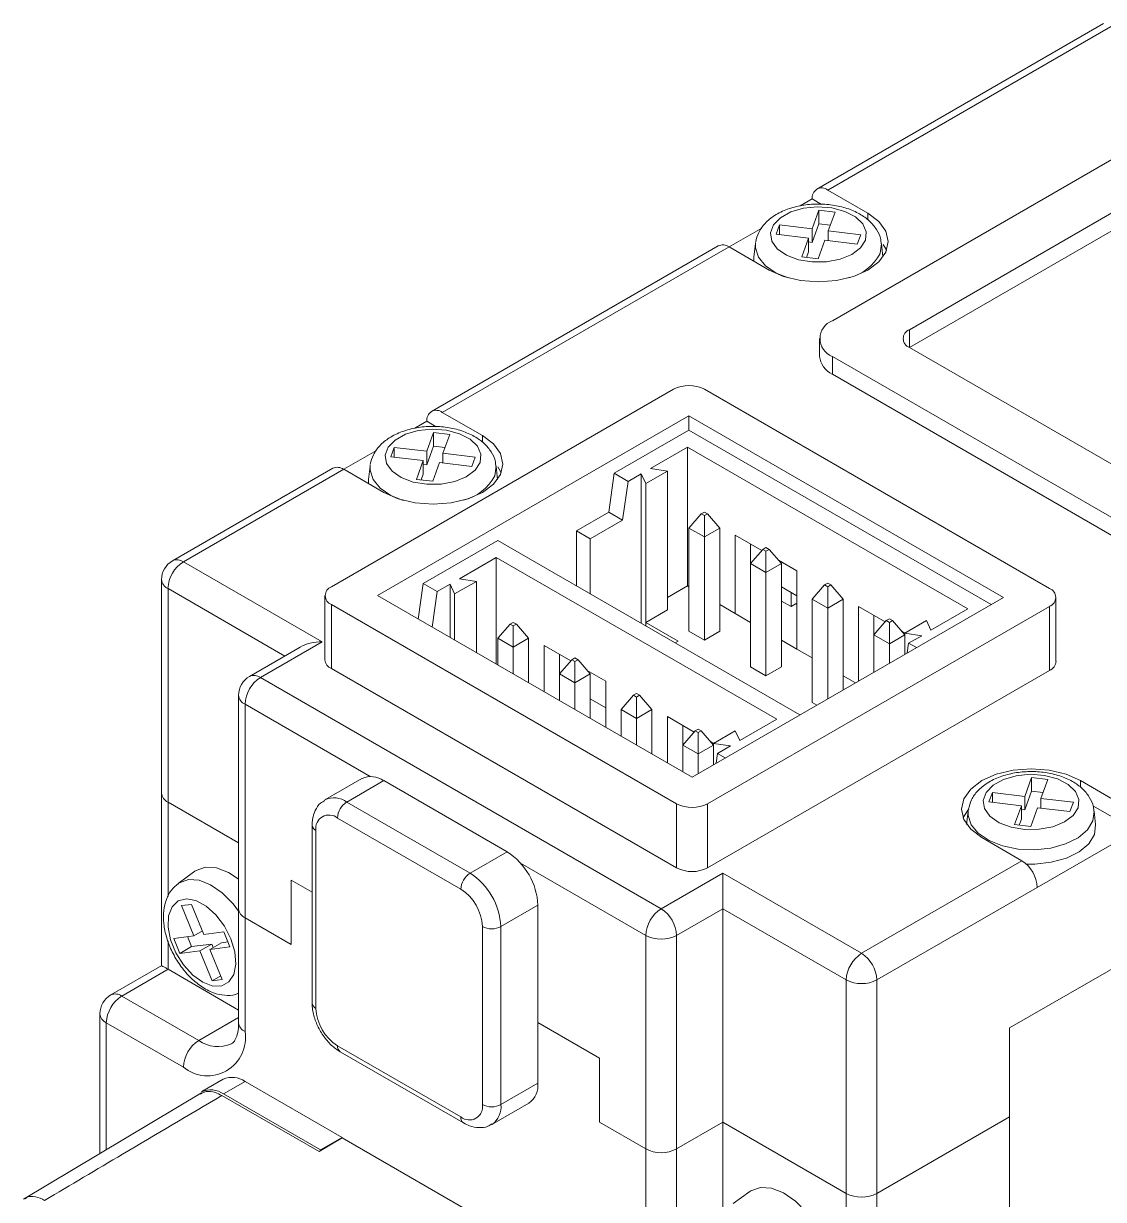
# Model space of a CAD drawing. Header units: millimetres. Extents: x 5 to 415, y 5 to 292.
# Drawn here: x 361.22 to 373.61, y 245.43 to 258.92 of the extents above; entities that cross this region are included whole.
import ezdxf

# ---------------------------------------------------------------- set-up
doc = ezdxf.new("R2010")
doc.units = ezdxf.units.MM

msp = doc.modelspace()

# ---------------------------------------------------------------- linework, layer by layer
at = {"color": 7, "linetype": 'Continuous', "lineweight": 18}
for p, q in [((373.61, 258.921), (370.322, 257.022)), ((373.735, 258.908), (370.447, 257.01)), ((376.156, 258.776), (370.5, 255.51)), ((376.333, 258.265), (371.384, 255.408)), ((376.333, 258.061), (371.384, 255.204)), ((370.27, 256.908), (370.132, 256.828)), ((370.377, 256.846), (370.27, 256.908)), ((370.906, 256.745), (370.447, 257.01)), ((370.345, 256.779), (370.267, 256.565)), ((370.531, 256.757), (370.345, 256.779)), ((370.345, 256.624), (370.345, 256.779)), ((370.453, 256.542), (370.531, 256.757)), ((370.345, 256.624), (370.267, 256.41)), ((370.477, 256.608), (370.345, 256.624)), ((369.691, 256.574), (369.315, 256.357)), ((369.895, 256.61), (369.856, 256.502)), ((369.856, 256.502), (370.228, 256.457)), ((370.267, 256.565), (369.895, 256.61)), ((369.895, 256.498), (369.895, 256.61)), ((370.267, 256.41), (370.267, 256.565)), ((370.825, 256.497), (370.453, 256.542)), ((370.453, 256.43), (370.453, 256.542)), ((370.786, 256.39), (370.825, 256.497)), ((369.19, 256.369), (365.902, 254.471)), ((369.315, 256.357), (366.027, 254.459)), ((369.315, 256.357), (369.775, 256.092)), ((369.617, 256.395), (369.601, 256.24)), ((369.617, 256.395), (369.619, 256.409)), ((370.228, 256.457), (370.15, 256.243)), ((370.228, 256.302), (370.228, 256.457)), ((370.267, 256.41), (370.228, 256.414)), ((370.336, 256.22), (370.414, 256.435)), ((370.414, 256.435), (370.786, 256.39)), ((371.08, 256.242), (371.064, 256.395)), ((369.601, 256.24), (369.6, 256.192)), ((370.15, 256.243), (370.336, 256.22)), ((370.228, 256.302), (370.204, 256.236)), ((370.353, 255.306), (370.353, 255.102)), ((371.384, 255.204), (374.742, 253.265)), ((370.5, 255.102), (374.565, 252.755)), ((370.5, 255.102), (370.5, 254.898)), ((370.5, 254.898), (374.565, 252.55)), ((368.679, 254.724), (364.754, 252.459)), ((372.992, 252.438), (369.032, 254.724)), ((366.487, 254.193), (366.027, 254.459)), ((365.285, 252.357), (368.856, 254.418)), ((365.85, 254.357), (365.712, 254.277)), ((365.957, 254.295), (365.85, 254.357)), ((368.856, 254.418), (372.462, 252.336)), ((368.856, 254.255), (368.856, 254.418)), ((365.926, 254.228), (365.848, 254.013)), ((366.112, 254.206), (365.926, 254.228)), ((365.926, 254.073), (365.926, 254.228)), ((366.034, 253.991), (366.112, 254.206)), ((367.999, 253.76), (368.856, 254.255)), ((368.856, 254.255), (372.32, 252.255)), ((365.476, 254.058), (365.437, 253.951)), ((365.848, 254.013), (365.476, 254.058)), ((365.476, 253.946), (365.476, 254.058)), ((365.926, 254.073), (365.848, 253.858)), ((366.058, 254.057), (365.926, 254.073)), ((368.414, 253.816), (368.838, 254.061)), ((368.838, 254.061), (372.055, 252.204)), ((368.838, 254.061), (368.838, 252.469)), ((365.271, 254.022), (364.896, 253.806)), ((365.437, 253.951), (365.809, 253.906)), ((365.848, 253.858), (365.848, 254.013)), ((366.405, 253.946), (366.034, 253.991)), ((366.034, 253.879), (366.034, 253.991)), ((366.367, 253.839), (366.405, 253.946)), ((372.533, 247.397), (383.846, 253.928)), ((364.771, 253.818), (362.932, 252.757)), ((364.896, 253.806), (363.057, 252.744)), ((364.896, 253.806), (365.355, 253.54)), ((365.198, 253.844), (365.181, 253.689)), ((365.198, 253.844), (365.2, 253.858)), ((365.809, 253.906), (365.731, 253.691)), ((365.809, 253.751), (365.809, 253.906)), ((365.848, 253.858), (365.809, 253.863)), ((365.917, 253.669), (365.995, 253.884)), ((365.995, 253.884), (366.367, 253.839)), ((366.661, 253.691), (366.644, 253.844)), ((368.609, 253.786), (368.36, 253.642)), ((368.414, 253.816), (368.609, 253.786)), ((368.609, 252.194), (368.609, 253.786)), ((365.181, 253.689), (365.181, 253.641)), ((365.731, 253.691), (365.917, 253.669)), ((365.809, 253.751), (365.785, 253.685)), ((367.999, 253.76), (367.936, 253.316)), ((368.158, 253.668), (367.999, 253.76)), ((368.158, 253.668), (368.095, 253.224)), ((368.158, 253.668), (368.308, 253.755)), ((368.36, 253.642), (368.308, 253.755)), ((368.308, 252.04), (368.308, 253.755)), ((368.36, 252.05), (368.36, 253.642)), ((367.565, 253.102), (367.936, 253.316)), ((367.936, 253.316), (368.095, 253.224)), ((368.856, 253.132), (368.997, 253.295)), ((369.032, 253.316), (368.997, 253.295)), ((368.997, 253.295), (369.032, 253.275)), ((369.068, 253.295), (369.032, 253.316)), ((369.032, 253.275), (369.068, 253.295)), ((369.032, 253.03), (369.032, 253.275)), ((369.068, 253.295), (369.209, 253.132)), ((367.724, 253.01), (368.095, 253.224)), ((369.032, 253.03), (368.856, 253.132)), ((368.856, 253.132), (368.856, 251.948)), ((369.209, 253.132), (369.032, 253.03)), ((369.209, 253.132), (369.209, 251.948)), ((365.807, 252.495), (366.664, 252.989)), ((366.664, 252.989), (370.128, 250.989)), ((367.565, 253.102), (367.565, 252.469)), ((367.565, 253.102), (367.724, 253.01)), ((367.724, 253.01), (367.724, 252.377)), ((369.032, 253.03), (369.032, 251.846)), ((369.692, 252.874), (369.386, 253.05)), ((369.386, 253.05), (369.386, 252.152)), ((369.563, 252.948), (369.563, 252.724)), ((369.704, 252.887), (369.563, 252.724)), ((369.739, 252.908), (369.704, 252.887)), ((369.704, 252.887), (369.739, 252.867)), ((369.775, 252.887), (369.739, 252.908)), ((369.739, 252.867), (369.775, 252.887)), ((369.739, 252.622), (369.739, 252.867)), ((369.916, 252.724), (369.775, 252.887)), ((363.057, 252.744), (364.648, 251.826)), ((366.222, 252.551), (366.646, 252.795)), ((366.646, 252.795), (369.863, 250.938)), ((366.646, 252.795), (366.646, 251.571)), ((369.739, 252.622), (369.563, 252.724)), ((369.563, 252.724), (369.563, 251.54)), ((369.916, 252.724), (369.739, 252.622)), ((370.093, 252.642), (369.881, 252.765)), ((369.916, 252.724), (369.916, 251.54)), ((369.739, 252.622), (369.739, 251.438)), ((370.093, 251.744), (370.093, 252.642)), ((362.807, 252.54), (362.807, 250.091)), ((362.881, 252.438), (362.881, 249.989)), ((365.807, 252.495), (365.75, 252.088)), ((365.966, 252.403), (365.807, 252.495)), ((365.966, 252.403), (366.116, 252.489)), ((366.168, 252.377), (366.116, 252.489)), ((366.116, 251.877), (366.116, 252.489)), ((366.417, 252.52), (366.168, 252.377)), ((366.222, 252.551), (366.417, 252.52)), ((366.417, 251.703), (366.417, 252.52)), ((368.609, 252.336), (368.838, 252.469)), ((368.838, 252.469), (368.856, 252.458)), ((369.916, 252.458), (370.093, 252.356)), ((370.027, 252.394), (369.916, 252.458)), ((370.27, 252.316), (370.411, 252.479)), ((370.447, 252.499), (370.411, 252.479)), ((370.411, 252.479), (370.447, 252.459)), ((370.482, 252.479), (370.447, 252.499)), ((370.447, 252.459), (370.482, 252.479)), ((370.447, 252.459), (370.447, 252.214)), ((370.482, 252.479), (370.623, 252.316)), ((364.681, 252.357), (364.681, 251.622)), ((365.285, 252.357), (368.891, 250.275)), ((365.966, 252.403), (365.909, 251.996)), ((366.168, 251.847), (366.168, 252.377)), ((368.891, 250.275), (372.462, 252.336)), ((370.027, 252.231), (369.916, 252.295)), ((370.027, 252.394), (370.027, 252.231)), ((370.027, 252.394), (370.028, 252.394)), ((370.447, 252.214), (370.27, 252.316)), ((370.27, 252.316), (370.27, 251.132)), ((370.623, 252.316), (370.447, 252.214)), ((370.623, 252.316), (370.623, 251.275)), ((373.065, 251.601), (373.065, 252.336)), ((364.754, 252.255), (368.714, 249.969)), ((364.754, 252.255), (364.754, 251.52)), ((368.609, 252.194), (368.36, 252.05)), ((369.068, 249.969), (372.992, 252.234)), ((369.209, 252.254), (369.386, 252.152)), ((370.027, 252.231), (370.093, 252.269)), ((370.447, 252.214), (370.447, 251.173)), ((371.107, 252.057), (370.8, 252.234)), ((370.8, 252.234), (370.8, 251.377)), ((372.055, 252.204), (371.631, 251.959)), ((372.992, 251.499), (372.992, 252.234)), ((366.664, 251.867), (366.805, 252.03)), ((366.84, 252.05), (366.805, 252.03)), ((366.805, 252.03), (366.84, 252.01)), ((366.876, 252.03), (366.84, 252.05)), ((366.84, 252.01), (366.876, 252.03)), ((366.876, 252.03), (367.017, 251.867)), ((368.36, 252.05), (368.731, 251.835)), ((368.36, 252.01), (368.36, 252.05)), ((369.386, 252.152), (369.563, 252.05)), ((370.977, 252.132), (370.977, 251.908)), ((370.977, 251.908), (371.118, 252.071)), ((371.154, 252.091), (371.118, 252.071)), ((371.118, 252.071), (371.154, 252.05)), ((371.189, 252.071), (371.154, 252.091)), ((371.154, 252.05), (371.189, 252.071)), ((371.154, 251.805), (371.154, 252.05)), ((371.189, 252.071), (371.33, 251.908)), ((371.579, 252.071), (371.33, 251.928)), ((371.631, 251.959), (371.579, 252.071)), ((366.84, 251.765), (366.84, 252.01)), ((368.856, 251.948), (369.032, 251.846)), ((369.032, 251.846), (369.209, 251.948)), ((371.154, 251.805), (370.977, 251.908)), ((370.977, 251.908), (370.977, 251.479)), ((371.33, 251.907), (371.154, 251.805)), ((371.33, 251.928), (371.295, 251.948)), ((371.33, 251.928), (371.525, 251.897)), ((371.33, 251.683), (371.33, 251.928)), ((371.525, 251.897), (371.375, 251.811)), ((364.398, 251.766), (363.816, 251.43)), ((364.648, 251.826), (363.941, 251.418)), ((366.84, 251.765), (366.664, 251.867)), ((366.664, 251.867), (366.664, 251.561)), ((367.017, 251.867), (366.84, 251.765)), ((366.84, 251.765), (366.84, 251.459)), ((367.017, 251.867), (367.017, 251.357)), ((367.5, 251.608), (367.194, 251.785)), ((367.194, 251.785), (367.194, 251.254)), ((368.731, 251.835), (368.697, 251.816)), ((369.916, 251.846), (370.093, 251.744)), ((371.154, 251.805), (371.154, 251.581)), ((371.36, 251.7), (371.375, 251.811)), ((371.464, 251.76), (371.375, 251.811)), ((367.371, 251.683), (367.371, 251.459)), ((367.512, 251.622), (367.371, 251.459)), ((367.547, 251.642), (367.512, 251.622)), ((367.512, 251.622), (367.547, 251.601)), ((367.583, 251.622), (367.547, 251.642)), ((367.547, 251.601), (367.583, 251.622)), ((367.724, 251.459), (367.583, 251.622)), ((370.093, 251.744), (370.27, 251.642)), ((364.754, 251.52), (368.714, 249.234)), ((367.547, 251.356), (367.547, 251.601)), ((367.901, 251.377), (367.689, 251.499)), ((369.068, 249.234), (372.992, 251.499)), ((369.563, 251.54), (369.739, 251.438)), ((369.739, 251.438), (369.916, 251.54)), ((363.941, 251.418), (368.537, 248.764)), ((367.547, 251.356), (367.371, 251.459)), ((367.371, 251.459), (367.371, 251.152)), ((367.724, 251.459), (367.547, 251.356)), ((367.547, 251.356), (367.547, 251.05)), ((367.724, 251.459), (367.724, 250.948)), ((367.901, 250.846), (367.901, 251.377)), ((370.623, 251.438), (370.765, 251.356)), ((368.255, 251.234), (368.219, 251.214)), ((368.29, 251.214), (368.255, 251.234)), ((363.691, 251.214), (363.691, 248.764)), ((363.764, 251.111), (363.764, 248.662)), ((367.724, 251.172), (367.901, 251.07)), ((368.078, 251.05), (368.219, 251.214)), ((368.219, 251.214), (368.255, 251.193)), ((368.255, 251.193), (368.29, 251.214)), ((368.255, 251.193), (368.255, 250.948)), ((368.29, 251.214), (368.431, 251.05)), ((370.27, 251.132), (370.323, 251.101)), ((368.255, 250.948), (368.078, 251.05)), ((368.078, 251.05), (368.078, 250.744)), ((368.431, 251.05), (368.255, 250.948)), ((368.255, 250.948), (368.255, 250.642)), ((368.431, 251.05), (368.431, 250.54)), ((368.914, 250.792), (368.608, 250.969)), ((368.608, 250.969), (368.608, 250.438)), ((368.785, 250.867), (368.785, 250.642)), ((368.962, 250.826), (368.926, 250.805)), ((368.997, 250.805), (368.962, 250.826)), ((369.863, 250.938), (369.439, 250.693)), ((368.785, 250.642), (368.926, 250.805)), ((368.926, 250.805), (368.962, 250.785)), ((368.962, 250.785), (368.997, 250.805)), ((368.962, 250.54), (368.962, 250.785)), ((368.997, 250.805), (369.138, 250.643)), ((369.138, 250.663), (369.103, 250.683)), ((369.387, 250.806), (369.138, 250.662)), ((369.439, 250.693), (369.387, 250.806)), ((368.962, 250.54), (368.785, 250.642)), ((368.785, 250.642), (368.785, 250.336)), ((369.138, 250.642), (368.962, 250.54)), ((368.962, 250.54), (368.962, 250.316)), ((369.138, 250.662), (369.333, 250.632)), ((369.138, 250.417), (369.138, 250.662)), ((369.168, 250.434), (369.183, 250.545)), ((369.333, 250.632), (369.183, 250.545)), ((369.271, 250.494), (369.183, 250.545)), ((365.105, 250.259), (364.681, 250.014)), ((364.931, 249.989), (365.355, 250.234)), ((365.355, 250.234), (366.77, 249.417)), ((372.785, 250.269), (372.707, 250.054)), ((372.97, 250.246), (372.785, 250.269)), ((372.785, 250.113), (372.785, 250.269)), ((372.893, 250.031), (372.97, 250.246)), ((373.805, 249.969), (373.346, 250.234)), ((362.807, 250.091), (362.807, 248.11)), ((372.335, 250.099), (372.296, 249.992)), ((372.707, 250.054), (372.335, 250.099)), ((372.335, 249.987), (372.335, 250.099)), ((372.785, 250.113), (372.707, 249.899)), ((372.707, 249.899), (372.707, 250.054)), ((372.917, 250.097), (372.785, 250.113)), ((373.264, 249.986), (372.893, 250.031)), ((372.893, 249.919), (372.893, 250.031)), ((363.691, 249.521), (362.881, 249.989)), ((364.931, 249.989), (366.345, 249.173)), ((368.714, 249.234), (368.714, 249.969)), ((369.068, 249.969), (369.068, 249.234)), ((372.057, 249.884), (372.04, 249.731)), ((372.057, 249.884), (372.059, 249.898)), ((372.296, 249.992), (372.668, 249.947)), ((372.668, 249.947), (372.59, 249.732)), ((372.668, 249.791), (372.668, 249.947)), ((372.707, 249.899), (372.668, 249.903)), ((372.776, 249.709), (372.854, 249.924)), ((372.854, 249.924), (373.225, 249.879)), ((373.225, 249.879), (373.264, 249.986)), ((373.982, 249.662), (373.489, 249.947)), ((373.52, 249.73), (373.503, 249.884)), ((366.239, 248.989), (364.825, 249.805)), ((372.59, 249.732), (372.776, 249.709)), ((372.668, 249.791), (372.644, 249.725)), ((364.534, 249.724), (364.534, 247.682)), ((364.578, 249.662), (364.578, 247.621)), ((372.851, 249.009), (373.982, 249.662)), ((372.214, 249.581), (372.674, 249.315)), ((366.345, 249.173), (366.77, 249.417)), ((363.19, 249.195), (362.998, 249.055)), ((370.835, 248.254), (372.674, 249.315)), ((364.295, 249.091), (364.534, 248.953)), ((364.295, 248.356), (364.295, 249.091)), ((368.537, 248.764), (369.245, 249.173)), ((369.245, 249.173), (370.835, 248.254)), ((369.245, 248.764), (369.245, 249.173)), ((372.851, 249.009), (371.012, 247.948)), ((363.151, 248.815), (363.037, 248.801)), ((363.037, 248.801), (363.177, 248.455)), ((363.292, 248.47), (363.151, 248.815)), ((366.699, 248.56), (367.123, 248.805)), ((367.123, 246.764), (367.123, 248.805)), ((363.691, 248.764), (363.691, 247.457)), ((364.295, 248.356), (363.764, 248.662)), ((363.764, 248.662), (363.764, 247.355)), ((369.245, 248.764), (368.714, 248.458)), ((370.659, 247.948), (369.245, 248.764)), ((369.245, 246.315), (369.245, 248.764)), ((366.487, 246.519), (366.487, 248.56)), ((366.699, 248.56), (366.699, 246.519)), ((363.177, 248.455), (362.948, 248.425)), ((362.948, 248.425), (363.018, 248.252)), ((363.105, 248.446), (363.152, 248.33)), ((363.275, 248.511), (363.177, 248.455)), ((363.521, 248.5), (363.292, 248.47)), ((363.496, 248.375), (363.568, 248.384)), ((363.591, 248.327), (363.521, 248.5)), ((368.361, 246.009), (368.361, 248.458)), ((368.714, 248.458), (368.714, 246.009)), ((372.533, 247.397), (374.3, 248.417)), ((363.018, 248.252), (363.152, 248.33)), ((363.018, 248.252), (363.247, 248.282)), ((363.152, 248.33), (363.382, 248.36)), ((363.247, 248.282), (363.382, 248.36)), ((363.247, 248.282), (363.388, 247.936)), ((363.362, 248.297), (363.496, 248.375)), ((363.362, 248.297), (363.591, 248.327)), ((363.502, 247.951), (363.362, 248.297)), ((363.382, 248.36), (363.398, 248.318)), ((362.809, 248.113), (362.225, 247.776)), ((362.881, 248.07), (362.35, 247.763)), ((362.881, 248.07), (363.691, 247.602)), ((363.485, 247.993), (363.388, 247.936)), ((363.388, 247.936), (363.502, 247.951)), ((370.659, 245.498), (370.659, 247.948)), ((371.012, 247.948), (371.012, 245.498)), ((362.35, 247.763), (363.234, 247.253)), ((362.1, 247.559), (362.1, 245.955)), ((363.057, 246.947), (362.173, 247.457)), ((367.123, 247.458), (367.83, 247.05)), ((372.533, 246.376), (372.533, 247.397)), ((372.533, 247.397), (372.533, 238.823)), ((364.825, 247.192), (366.239, 246.376)), ((364.856, 247.124), (366.27, 246.307)), ((367.83, 247.05), (367.83, 246.315)), ((363.514, 246.809), (363.267, 246.666)), ((363.517, 246.641), (363.764, 246.784)), ((363.764, 246.784), (364.878, 246.141)), ((366.699, 246.519), (367.123, 246.764)), ((363.265, 246.651), (361.224, 245.432)), ((364.631, 245.998), (363.517, 246.641)), ((364.613, 245.978), (363.499, 246.621)), ((366.595, 246.29), (367.02, 246.535)), ((371.012, 245.498), (372.533, 246.376)), ((372.533, 238.823), (372.533, 246.376)), ((368.361, 246.009), (367.83, 246.315)), ((369.245, 246.315), (368.714, 246.009)), ((370.659, 245.498), (369.245, 246.315)), ((369.245, 245.23), (369.245, 246.315)), ((364.878, 246.135), (364.613, 245.978)), ((364.631, 245.998), (364.878, 246.141)), ((364.878, 246.141), (364.878, 246.135)), ((367.176, 244.809), (364.878, 246.135)), ((364.631, 245.989), (364.631, 245.998)), ((368.361, 244.702), (368.361, 246.009)), ((368.714, 246.009), (368.714, 244.702)), ((369.554, 245.521), (369.362, 245.381)), ((370.659, 243.579), (370.659, 245.498)), ((371.012, 245.498), (371.012, 243.375))]:
    msp.add_line(p, q, dxfattribs=at)
at = {"color": 8, "linetype": 'Continuous', "lineweight": 18}
for p, q in [((370.906, 256.668), (370.906, 256.745)), ((371.384, 255.408), (371.384, 255.204)), ((366.487, 254.117), (366.487, 254.193)), ((364.222, 251.664), (362.881, 252.438)), ((365.201, 250.282), (363.764, 251.111)), ((373.346, 250.157), (373.346, 250.234)), ((362.881, 249.989), (362.881, 248.904)), ((368.361, 248.458), (366.924, 249.288)), ((362.881, 248.396), (362.881, 248.07)), ((362.173, 247.457), (362.173, 245.999)), ((363.234, 247.253), (363.691, 247.517))]:
    msp.add_line(p, q, dxfattribs=at)
at = {"color": 7, "linetype": 'Continuous', "lineweight": 18, "flags": 128}
for points in [[(370.879, 256.435), (370.888, 256.529), (370.849, 256.621), (370.765, 256.702), (370.642, 256.765), (370.493, 256.805), (370.331, 256.817), (370.169, 256.802), (370.023, 256.759), (369.904, 256.693), (369.825, 256.611), (369.791, 256.518), (369.806, 256.424), (369.869, 256.336), (369.973, 256.263), (370.111, 256.211), (370.268, 256.185), (370.432, 256.187), (370.588, 256.216), (370.722, 256.271), (370.822, 256.346), (370.879, 256.435)], [(369.775, 256.092), (369.941, 256.018), (370.133, 255.972), (370.341, 255.956), (370.548, 255.972), (370.741, 256.018), (370.906, 256.092), (371.033, 256.187), (371.113, 256.299), (371.141, 256.418), (371.113, 256.538), (371.033, 256.649), (370.906, 256.745)], [(371.121, 256.316), (371.113, 256.334), (371.082, 256.387)], [(365.355, 253.54), (365.521, 253.467), (365.714, 253.421), (365.921, 253.405), (366.128, 253.421), (366.321, 253.467), (366.487, 253.54), (366.614, 253.636), (366.694, 253.747), (366.721, 253.867), (366.694, 253.986), (366.614, 254.098), (366.487, 254.193)], [(366.46, 253.883), (366.469, 253.978), (366.43, 254.07), (366.345, 254.151), (366.223, 254.214), (366.074, 254.254), (365.911, 254.266), (365.75, 254.25), (365.603, 254.208), (365.485, 254.142), (365.405, 254.059), (365.372, 253.967), (365.387, 253.872), (365.45, 253.785), (365.554, 253.712), (365.691, 253.66), (365.849, 253.634), (366.013, 253.635), (366.169, 253.665), (366.302, 253.72), (366.402, 253.795), (366.46, 253.883)], [(366.701, 253.765), (366.694, 253.782), (366.663, 253.836)], [(373.346, 250.234), (373.18, 250.307), (372.987, 250.353), (372.78, 250.369), (372.573, 250.353), (372.38, 250.307), (372.214, 250.234), (372.087, 250.138), (372.007, 250.027), (371.98, 249.907), (372.007, 249.788), (372.087, 249.676), (372.214, 249.581)], [(373.319, 249.924), (373.328, 250.018), (373.289, 250.11), (373.204, 250.191), (373.082, 250.255), (372.933, 250.294), (372.77, 250.307), (372.609, 250.291), (372.462, 250.248), (372.344, 250.183), (372.264, 250.1), (372.231, 250.007), (372.246, 249.913), (372.308, 249.825), (372.413, 249.752), (372.55, 249.7), (372.708, 249.674), (372.872, 249.676), (373.028, 249.705), (373.161, 249.76), (373.261, 249.835), (373.319, 249.924)], [(372.066, 249.911), (372.007, 249.823), (372, 249.805)], [(372.726, 249.276), (372.821, 249.276), (373.011, 249.297), (373.185, 249.345), (373.332, 249.418), (373.441, 249.51), (373.506, 249.615), (373.52, 249.727), (373.52, 249.73)], [(363.684, 249.106), (363.574, 249.18), (363.437, 249.234), (363.311, 249.242), (363.203, 249.203), (363.19, 249.195)], [(363.601, 248.419), (363.527, 248.565), (363.429, 248.694), (363.317, 248.794), (363.201, 248.858), (363.092, 248.878), (362.997, 248.854), (362.928, 248.788), (362.888, 248.685), (362.882, 248.554), (362.911, 248.408), (362.972, 248.259), (363.059, 248.12), (363.164, 248.004), (363.28, 247.921), (363.394, 247.878), (363.497, 247.88), (363.58, 247.926), (363.635, 248.012), (363.658, 248.13), (363.646, 248.27), (363.601, 248.419)], [(370.404, 244.945), (370.317, 245.119), (370.205, 245.278), (370.076, 245.41), (369.938, 245.506), (369.801, 245.56), (369.675, 245.568), (369.567, 245.529), (369.554, 245.521)]]:
    msp.add_lwpolyline(points, dxfattribs=at)
at = {"color": 8, "linetype": 'Continuous', "lineweight": 18, "flags": 128}
for points in [[(369.997, 256.001), (369.857, 256.058), (369.734, 256.141), (369.652, 256.239), (369.617, 256.346), (369.617, 256.395)], [(371.064, 256.393), (371.064, 256.392), (371.05, 256.284)], [(365.577, 253.45), (365.438, 253.506), (365.314, 253.589), (365.233, 253.688), (365.198, 253.795), (365.198, 253.844)], [(366.645, 253.841), (366.645, 253.841), (366.63, 253.732)], [(373.489, 249.773), (373.427, 249.67), (373.32, 249.579), (373.176, 249.508), (373.006, 249.461), (372.82, 249.441), (372.631, 249.449), (372.453, 249.485), (372.297, 249.547), (372.173, 249.63), (372.092, 249.728), (372.057, 249.835), (372.057, 249.884)], [(373.504, 249.882), (373.504, 249.882), (373.489, 249.773)], [(362.999, 249.055), (363.011, 249.063), (363.115, 249.1), (363.237, 249.092), (363.369, 249.04), (363.502, 248.947), (363.627, 248.82), (363.691, 248.735)]]:
    msp.add_lwpolyline(points, dxfattribs=at)
at = {"color": 7, "linetype": 'Continuous', "lineweight": 18}
for centre, radius, start, end in [((370.378, 256.925), 0.109, 50.7967, 189.214), ((369.242, 256.255), 0.126, 54.3824, 114.3071), ((370.577, 255.306), 0.218, 110.7834, 249.2166), ((371.422, 255.306), 0.109, 110.7834, 249.2166), ((370.603, 255.127), 0.251, 185.6948, 245.6253), ((368.856, 254.383), 0.384, 62.6097, 117.3903), ((365.958, 254.374), 0.109, 50.7967, 189.214), ((364.823, 253.703), 0.126, 54.3824, 114.3071), ((363.057, 252.54), 0.25, 119.9973, 180), ((363.264, 252.421), 0.384, 122.6055, 177.3945), ((364.793, 252.357), 0.109, 110.7834, 249.2166), ((372.953, 252.336), 0.109, 290.7834, 69.2166), ((364.806, 251.634), 0.126, 185.6948, 245.6253), ((372.94, 251.614), 0.126, 294.3747, 354.3052), ((363.941, 251.214), 0.25, 119.9973, 180), ((364.148, 251.094), 0.384, 122.6055, 177.3945), ((365.209, 250.029), 0.251, 54.3824, 114.3071), ((362.932, 250.103), 0.126, 185.6948, 245.6253), ((365.055, 249.795), 0.231, 122.6055, 177.3945), ((368.891, 250.31), 0.384, 242.6097, 297.3903), ((364.728, 249.687), 0.153, 50.7967, 189.214), ((366.356, 248.77), 0.768, 2.6055, 57.3945), ((368.891, 249.575), 0.384, 242.6097, 297.3903), ((372.467, 248.992), 0.384, 2.6055, 57.3945), ((366.47, 248.978), 0.231, 122.6055, 177.3945), ((365.931, 248.525), 0.768, 2.6055, 57.3945), ((365.949, 248.536), 0.538, 2.6055, 57.3945), ((363.816, 248.776), 0.126, 185.6948, 245.6253), ((368.744, 248.441), 0.384, 122.6055, 177.3945), ((368.33, 248.441), 0.384, 2.6055, 57.3945), ((366.593, 248.765), 0.231, 242.6097, 297.3903), ((368.537, 248.799), 0.384, 242.6097, 297.3903), ((371.043, 247.93), 0.384, 122.6055, 177.3945), ((370.628, 247.93), 0.384, 2.6055, 57.3945), ((370.835, 248.289), 0.384, 242.6097, 297.3903), ((362.35, 247.559), 0.25, 119.9973, 180), ((362.557, 247.44), 0.384, 122.6055, 177.3945), ((365.115, 247.645), 0.538, 182.6055, 237.3945), ((363.333, 247.285), 0.437, 230.7967, 9.214), ((363.441, 246.93), 0.384, 122.6055, 177.3945), ((363.618, 246.579), 0.251, 54.3824, 114.3071), ((366.878, 246.737), 0.246, 305.0133, 6.2988), ((363.37, 246.436), 0.251, 54.3824, 114.3071), ((366.336, 246.494), 0.153, 230.7967, 9.214), ((366.593, 246.723), 0.231, 242.6097, 297.3903), ((368.537, 246.35), 0.384, 242.6097, 297.3903), ((370.835, 245.839), 0.384, 242.6097, 297.3903)]:
    msp.add_arc(centre, radius, start, end, dxfattribs=at)
at = {"color": 8, "linetype": 'Continuous', "lineweight": 18}
for centre, radius, start, end in [((370.553, 256.548), 0.562, 283.4643, 331.9372), ((366.134, 253.997), 0.562, 283.4643, 331.9372), ((362.984, 252.642), 0.126, 54.3824, 114.3071), ((362.932, 252.553), 0.126, 185.6948, 245.6253), ((363.868, 251.315), 0.126, 54.3824, 114.3071), ((363.816, 251.226), 0.126, 185.6948, 245.6253), ((364.786, 249.791), 0.246, 53.6349, 115.7541), ((364.609, 249.731), 0.0754, 185.7091, 245.6241), ((362.277, 247.661), 0.126, 54.3824, 114.3071), ((364.609, 247.69), 0.0754, 185.6948, 245.6253), ((362.225, 247.572), 0.126, 185.6948, 245.6253), ((363.816, 247.47), 0.126, 185.6948, 245.6253), ((363.454, 247.56), 0.377, 234.3922, 294.1952), ((364.899, 247.184), 0.0739, 173.7012, 234.9867), ((366.448, 246.494), 0.253, 306.4539, 5.5542), ((366.314, 246.368), 0.0755, 174.3803, 234.2946)]:
    msp.add_arc(centre, radius, start, end, dxfattribs=at)
at = {"color": 7, "linetype": 'Continuous', "lineweight": 18}
msp.add_ellipse((364.648, 251.622), major_axis=(0.354, 0), ratio=0.577382, start_param=1.570796, end_param=2.356113, dxfattribs=at)
for points, knots in [([(371.059, 256.392), (371.058, 256.409), (371.057, 256.468), (371.01, 256.56), (370.929, 256.659), (370.814, 256.741), (370.67, 256.804), (370.504, 256.842), (370.326, 256.854), (370.149, 256.838), (369.981, 256.794), (369.837, 256.724), (369.727, 256.634), (369.65, 256.53), (369.63, 256.453), (369.621, 256.415)], [0, 0, 0, 0, 0.031964, 0.105025, 0.179033, 0.258057, 0.342224, 0.428211, 0.514008, 0.599957, 0.686768, 0.77537, 0.856127, 0.931477, 1, 1, 1, 1]), ([(366.639, 253.84), (366.639, 253.858), (366.637, 253.917), (366.591, 254.009), (366.51, 254.107), (366.395, 254.189), (366.251, 254.252), (366.084, 254.291), (365.907, 254.303), (365.73, 254.287), (365.562, 254.242), (365.418, 254.173), (365.307, 254.082), (365.231, 253.979), (365.211, 253.901), (365.201, 253.864)], [0, 0, 0, 0, 0.031964, 0.105025, 0.179033, 0.258057, 0.342224, 0.428211, 0.514008, 0.599957, 0.686768, 0.77537, 0.856127, 0.931477, 1, 1, 1, 1]), ([(373.498, 249.881), (373.498, 249.898), (373.496, 249.957), (373.45, 250.049), (373.369, 250.148), (373.254, 250.23), (373.11, 250.293), (372.943, 250.332), (372.766, 250.343), (372.588, 250.327), (372.421, 250.283), (372.277, 250.213), (372.166, 250.123), (372.089, 250.02), (372.07, 249.942), (372.06, 249.905)], [0, 0, 0, 0, 0.031964, 0.105025, 0.179033, 0.258057, 0.342224, 0.428211, 0.514008, 0.599957, 0.686768, 0.77537, 0.856127, 0.931477, 1, 1, 1, 1]), ([(364.681, 250.007), (364.664, 249.998), (364.615, 249.972), (364.566, 249.894), (364.537, 249.806), (364.535, 249.747), (364.534, 249.724)], [0, 0, 0, 0, 0.176765, 0.489523, 0.801849, 1, 1, 1, 1]), ([(363.001, 249.054), (362.972, 249.03), (362.913, 248.981), (362.857, 248.871), (362.827, 248.741), (362.828, 248.593), (362.861, 248.431), (362.925, 248.268), (363.016, 248.114), (363.129, 247.979), (363.259, 247.869), (363.395, 247.796), (363.529, 247.767), (363.63, 247.767), (363.679, 247.789), (363.691, 247.795)], [0, 0, 0, 0, 0.066268, 0.13967, 0.216362, 0.298736, 0.384951, 0.471532, 0.55797, 0.644936, 0.733146, 0.823608, 0.902149, 0.97569, 1, 1, 1, 1]), ([(362.812, 248.109), (362.81, 248.11), (362.805, 248.113), (362.819, 248.105), (362.843, 248.091), (362.868, 248.077), (362.881, 248.07)], [0, 0, 0, 0, 0.145893, 0.463558, 0.746407, 1, 1, 1, 1]), ([(364.534, 247.682), (364.535, 247.657), (364.538, 247.588), (364.571, 247.47), (364.636, 247.337), (364.725, 247.222), (364.803, 247.156), (364.848, 247.129), (364.856, 247.124)], [0, 0, 0, 0, 0.118671, 0.328797, 0.538831, 0.750427, 0.95357, 1, 1, 1, 1]), ([(363.691, 247.457), (363.691, 247.436), (363.689, 247.376), (363.671, 247.297), (363.64, 247.241), (363.623, 247.222), (363.61, 247.218), (363.608, 247.217)], [0, 0, 0, 0, 0.139021, 0.40239, 0.667266, 0.946938, 1, 1, 1, 1]), ([(363.255, 246.639), (363.275, 246.65), (363.322, 246.677), (363.41, 246.666), (363.474, 246.634), (363.499, 246.621)], [0, 0, 0, 0, 0.299747, 0.722127, 1, 1, 1, 1]), ([(363.499, 246.621), (363.119, 246.397), (362.441, 245.997), (361.764, 245.596), (361.466, 245.419)], [0, 0, 0, 0, 0.5600048, 1, 1, 1, 1]), ([(366.27, 246.307), (366.293, 246.296), (366.35, 246.266), (366.444, 246.249), (366.537, 246.256), (366.58, 246.286), (366.595, 246.297)], [0, 0, 0, 0, 0.213243, 0.537767, 0.841486, 1, 1, 1, 1]), ([(361.466, 245.419), (361.431, 245.435), (361.359, 245.468), (361.28, 245.467), (361.249, 245.442), (361.241, 245.435)], [0, 0, 0, 0, 0.422991, 0.845983, 1, 1, 1, 1])]:
    msp.add_open_spline(points, degree=3, knots=knots, dxfattribs=at)

doc.saveas('drawing.dxf')
